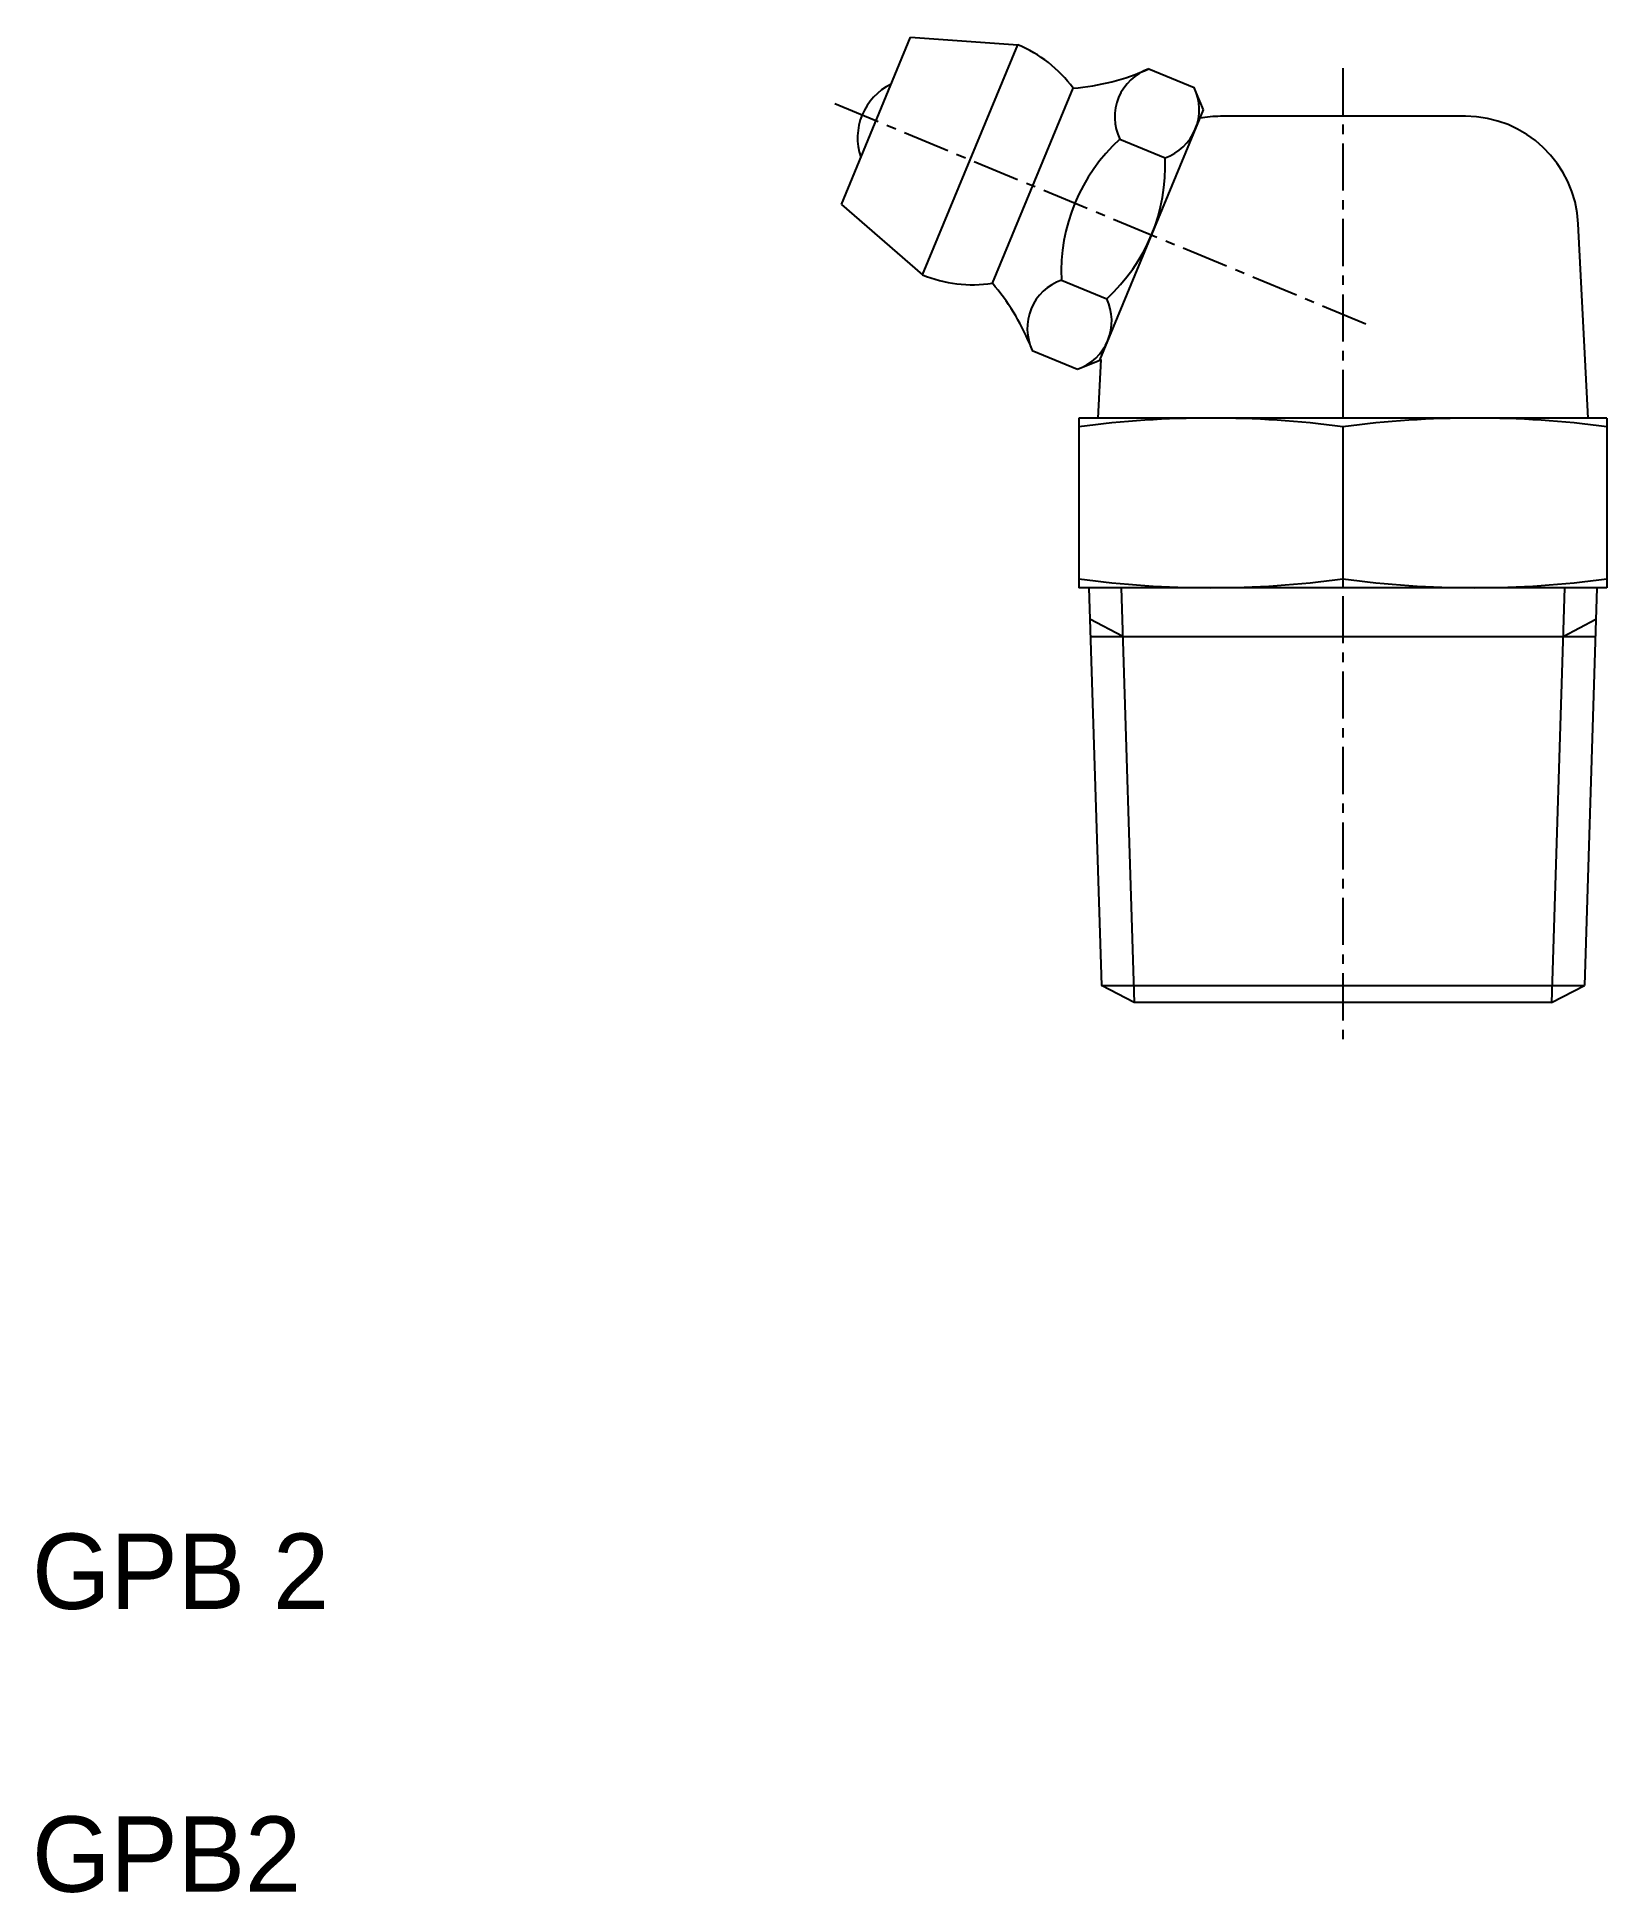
# Model space of a CAD drawing. Extents: x 5.1 to 46.8, y 5 to 54.2.
import ezdxf

# ---------------------------------------------------------------- set-up
doc = ezdxf.new("R2010")
doc.units = 0
doc.linetypes.add('CENTER', pattern=[2, 1.25, -0.25, 0.25, -0.25])
doc.layers.get('0').update_dxf_attribs({"linetype": 'CONTINUOUS'})
doc.layers.add('CENTER', color=1, linetype='CENTER')

msp = doc.modelspace()

# ---------------------------------------------------------------- linework, layer by layer
at = {"color": 7, "linetype": 'CONTINUOUS'}
for p, q in [((26.463, 49.745), (28.299, 54.179)), ((28.299, 54.179), (31.138, 53.978)), ((28.613, 47.88), (31.138, 53.978)), ((34.617, 53.339), (35.818, 52.842)), ((30.467, 47.653), (32.61, 52.827)), ((36.062, 52.254), (35.873, 52.709)), ((33.313, 45.617), (36.062, 52.254)), ((43.009, 52.079), (36.516, 52.079)), ((33.844, 51.472), (35.045, 50.975)), ((26.463, 49.745), (28.613, 47.88)), ((46.263, 44.079), (46.005, 49.229)), ((32.297, 47.738), (33.498, 47.241)), ((31.524, 45.871), (32.725, 45.374)), ((32.725, 45.374), (33.313, 45.617)), ((33.34, 45.629), (33.263, 44.079)), ((46.763, 44.079), (32.763, 44.079)), ((32.763, 44.079), (32.763, 39.579)), ((39.763, 43.845), (39.763, 39.814)), ((46.763, 44.079), (46.763, 39.579)), ((46.763, 39.579), (32.763, 39.579)), ((33.028, 39.579), (33.358, 29.032)), ((46.497, 39.579), (46.167, 29.032)), ((33.068, 38.289), (46.457, 38.289)), ((34.228, 28.579), (33.358, 29.032)), ((33.358, 29.032), (46.167, 29.032)), ((45.297, 28.579), (34.228, 28.579)), ((45.297, 28.579), (46.167, 29.032))]:
    msp.add_line(p, q, dxfattribs=at)
at = {"color": 3, "linetype": 'CONTINUOUS'}
for p, q in [((33.884, 39.579), (34.228, 28.579)), ((45.641, 39.579), (45.297, 28.579)), ((33.924, 38.289), (33.054, 38.742)), ((45.601, 38.289), (46.471, 38.742))]:
    msp.add_line(p, q, dxfattribs=at)
at = {"color": 7, "linetype": 'CONTINUOUS'}
for centre, radius, start, end in [((29.803, 50.753), 3.49, 36.4518, 67.5), ((32.152, 58.809), 6, 274.374, 294.257), ((35.071, 52.058), 1.359, 109.4851, 205.5149), ((28.467, 51.512), 1.575, 115.7478, 199.2522), ((34.592, 52.256), 1.359, 289.4851, 25.5149), ((36.516, 49.079), 3, 90, 100.514), ((43.009, 49.079), 3, 2.8624, 90), ((37.055, 47.955), 4.762, 132.3911, 182.6089), ((30.288, 50.758), 4.762, 312.3911, 2.6089), ((29.948, 51.104), 3.49, 247.5, 278.5482), ((32.751, 46.457), 1.359, 109.4851, 205.5149), ((25.913, 43.746), 6, 22.5047, 40.626), ((32.272, 46.655), 1.359, 289.4851, 25.5149), ((36.263, 17.822), 26.257, 82.3399, 97.6601), ((43.263, 17.822), 26.257, 82.3399, 97.6601), ((36.263, 65.837), 26.257, 262.3399, 277.6601), ((43.263, 65.837), 26.257, 262.3399, 277.6601)]:
    msp.add_arc(centre, radius, start, end, dxfattribs=at)
at = {"layer": 'CENTER', "color": 1, "linetype": 'CENTER'}
for p, q in [((39.763, 53.358), (39.763, 27.524)), ((26.286, 52.416), (40.373, 46.58))]:
    msp.add_line(p, q, dxfattribs=at)

# ---------------------------------------------------------------- texts
at = {"color": 7, "linetype": 'CONTINUOUS'}
for s, p in [('GPB 2', (5, 12.5)), ('GPB2', (5, 5))]:
    msp.add_text(s, height=2, dxfattribs=at).set_placement(p)

doc.saveas('drawing.dxf')
